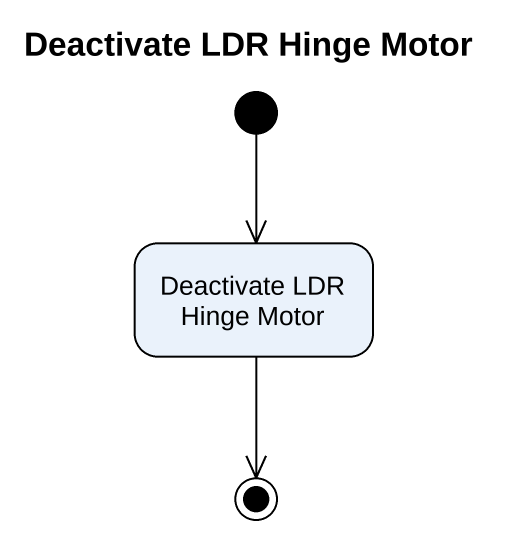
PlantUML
@startuml
title Deactivate LDR Hinge Motor
hide empty description
state "Deactivate LDR Hinge Motor" as Deactivate_LDR_Hinge_Motor
[*] --> Deactivate_LDR_Hinge_Motor
Deactivate_LDR_Hinge_Motor --> [*]
@enduml
